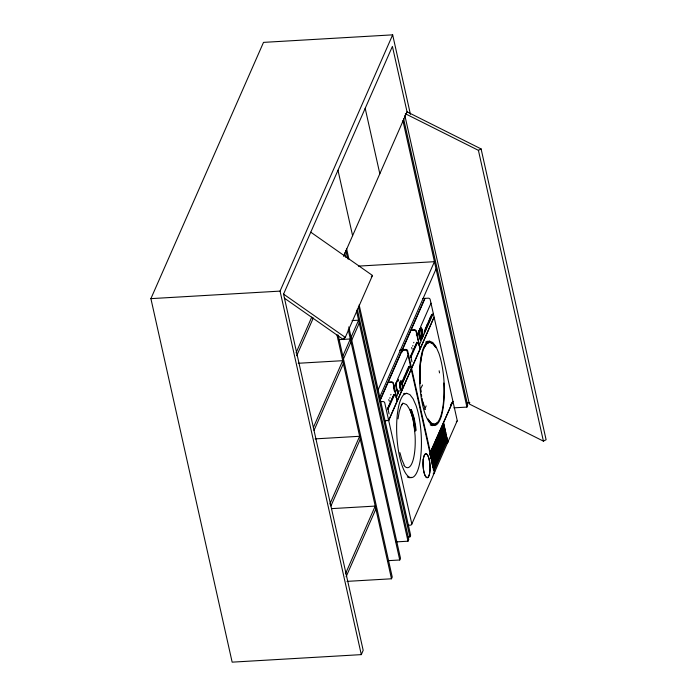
<?xml version="1.0" encoding="UTF-8"?>
<svg xmlns="http://www.w3.org/2000/svg" width="697" height="697" viewBox="0 0 697 697"><rect width="100%" height="100%" fill="white"/><g stroke="black" fill="none" stroke-linecap="round" stroke-linejoin="round"><path stroke-width="1.05" d="M398.031 418.888L399.189 411.866L400.906 406.456L403.075 403.023L401.672 404.696M421.929 354.564L420.518 363.102L420.064 383.638A41.062 11.858 86.7 0 1 435.878 347.672L432.785 343.647L429.64 342.332L426.651 343.813L424.02 347.977M390.973 394.406L390.764 394.955M413.87 342.297L413.661 342.846M407.109 112.13L392.411 46.394L283.557 294.108L363.181 650.353L361.307 654.622L232.153 662.15L150.9 298.638L263.51 42.378L392.664 34.85L410.428 114.334M361.307 654.622L280.055 291.111L392.664 34.85M296.051 352.839L311.786 317.03M296.695 355.749L313.31 317.945M343.534 256.322L407.039 111.825L481.096 148.923L546.099 439.729L543.416 441.14L469.36 404.042L404.826 115.362M284.376 298.15L343.438 339.57L344.301 337.609M343.438 339.57L345.268 337.383L372.477 275.454L310.766 232.179M342.837 356.062L350.338 338.977L338.402 339.674M351.088 337.27L358.598 320.184L352.09 320.568M313.389 427.453L342.732 360.68L298.229 363.276M343.482 358.972L350.992 341.887M351.741 340.18L359.251 323.094M314.042 430.354L343.386 363.59M378.131 389.815L434.431 261.689L358.45 266.115M329.855 504.053L359.635 436.287L315.122 438.883M330.944 505.97L360.279 439.197M379.752 397.09L436.061 268.955M380.257 399.773L401.916 350.495L399.756 350.617M402.988 350.243L402.613 351.096L402.291 349.641L424.813 298.386L422.652 298.516M380.013 400.775L388.037 382.514L391.27 382.322A1.647 1.377 23.7 0 1 393.213 383.69L397.107 401.132L388.665 420.352L384.788 420.579M393.43 386.966L394.241 386.922L396.105 382.583L395.992 384.308A6.752 1.952 86.7 0 0 397.83 392.533L398.379 392.76L396.48 397.072L397.299 400.705L411.186 369.105L407.283 351.654A1.647 1.377 23.7 0 0 405.349 350.295L402.117 350.478L388.229 382.087L391.453 381.895A1.647 1.377 23.7 0 1 393.396 383.263L396.488 396.968L395.678 397.116M408.093 355.287L397.595 379.255A6.752 1.952 86.7 0 1 398.623 380.135M417.111 334.787L416.301 334.83L417.137 334.813L419.002 330.474L418.888 332.199A6.752 1.952 86.7 0 0 420.727 340.424L421.276 340.659L419.385 344.963M430.999 303.178L420.457 327.172A6.752 1.952 86.7 0 1 422.748 337.226L433.273 313.362M389.074 413.94L387.767 408.128L393.979 394.45L394.223 395.539L388.011 409.217M411.971 361.839L410.672 356.019L416.876 342.34L417.12 343.429L410.908 357.108M388.212 409.209L387.976 408.111L393.979 394.45M411.117 357.099L410.873 356.01L416.876 342.34M401.742 382.47L402.735 380.196L402.953 381.154L401.672 384.064M401.942 384.657L410.376 365.463M408.294 525.268L410.446 525.137A1.682 1.403 23.7 0 0 411.735 523.586L388.699 420.535L411.23 369.279L434.266 472.339A1.682 1.403 23.7 0 1 433.177 473.864M420.962 388.037L422.548 384.988M345.451 573.849L375.23 506.083L331.816 508.618M346.104 576.759L375.883 508.993M425.405 407.632L426.155 405.924M430.258 455.533L429.927 454.087L430.676 452.37L431.007 453.825L430.258 455.533L431.06 455.489L444.102 425.806L443.301 425.85L442.551 427.557L442.22 426.111M431.478 450.959L430.197 453.878L431.007 453.825M432.332 449.007L433.621 446.089M434.475 444.146L435.756 441.227M436.61 439.284L439.18 433.447M440.034 431.504L441.314 428.585M430.737 454.035L443.78 424.351L443.458 422.896L430.415 452.58L430.737 454.035L429.927 454.087M432.985 451.917L434.266 448.999M435.12 447.056L436.409 444.137M440.678 434.405L441.968 431.487M442.395 430.519L443.196 430.467L443.945 428.76L444.756 428.716L431.713 458.399L430.903 458.443L430.58 456.988L431.391 456.944L444.433 427.261L444.102 425.806M430.903 458.443L431.652 456.735L431.33 455.28M435.773 449.966L437.054 447.047M443.039 433.421L443.85 433.377L444.599 431.67L445.409 431.626L432.358 461.309L431.556 461.353L431.234 459.898L432.035 459.854L445.078 430.171L444.756 428.716M431.556 461.353L432.306 459.645L431.983 458.19M432.576 461.623L433.429 459.68M434.71 456.762L435.564 454.819M442.412 439.249L443.266 437.307M443.693 436.331L444.494 436.287L445.252 434.579L446.054 434.527L433.011 464.211L432.201 464.263L431.879 462.808L432.689 462.756L445.731 433.072L445.409 431.626M432.201 464.263L432.959 462.555L432.628 461.1M434.51 461.614L437.071 455.777M437.925 453.834L439.215 450.915M440.922 447.021L441.776 445.078M443.057 442.159L443.911 440.216M444.337 439.241L445.148 439.197L445.897 437.489L446.707 437.437L433.665 467.121L432.854 467.173L432.532 465.718L433.334 465.666L446.385 435.982L446.054 434.527M432.854 467.173L433.604 465.457L433.281 464.01M438.579 456.744L439.859 453.825M440.713 451.874L442.003 448.955M442.856 447.012L444.564 443.118M444.991 442.151L445.801 442.098L446.55 440.391L447.352 440.347L434.309 470.031L433.508 470.074L433.177 468.619L433.987 468.576L447.03 438.892L446.707 437.437M433.508 470.074L434.257 468.367L433.926 466.912M411.692 524.336L434.214 473.08M434.588 472.226L447.631 442.543M447.727 442.325L457.11 420.971M346.975 581.376L391.487 578.789L392.237 577.072L338.141 335.091M387.802 560.684L399.747 559.996L400.496 558.28L348.779 326.91M396.062 541.9L407.998 541.203L408.756 539.495L357.273 309.18M407.71 537.056L409.88 536.925L410.629 535.218L359.147 304.911M453.913 407.85L466.938 407.092L467.687 405.384L403.633 118.821M450.445 405.114L452.937 401.333L443.553 422.687L447.779 441.584A1.682 1.403 23.7 0 1 447.082 442.987M371.266 276.909L372.477 275.454M405.314 113.716L478.412 150.334L481.096 148.923M437.193 422.852L434.205 424.325L431.051 423.009L427.967 418.993A41.062 11.858 86.7 0 0 443.78 383.028M150.9 298.638L280.055 291.111M417.12 343.429L416.675 342.349M418.575 345.015L419.385 344.858M412.929 345.485L412.676 346.121M400.13 349.763L402.291 349.641M394.206 386.896L393.404 386.94L394.31 391.008M397.569 392.812L398.379 392.76M397.508 392.855L398.309 392.812M394.223 395.539L393.779 394.458M390.024 397.586L389.78 398.222M380.667 401.672L382.827 401.542A1.647 1.377 23.7 0 1 384.761 402.91L388.665 420.352M389.405 401.289L388.691 399.66M452.789 401.542L430.328 452.222L411.605 368.425L434.126 317.179L457.162 420.23A1.682 1.403 23.7 0 1 456.282 421.711M466.615 402.944L469.874 402.753M384.831 420.761L388.699 420.535M443.78 424.351L442.97 424.403L443.301 425.85M444.433 427.261L443.623 427.305L443.945 428.76M415.63 429.518L413.835 418.653M445.078 430.171L444.277 430.215L444.599 431.67M444.921 433.125L445.731 433.072M445.575 436.034L446.385 435.982M446.228 438.936L447.03 438.892M430.851 456.788L431.652 456.735M431.495 459.689L432.306 459.645M432.149 462.599L432.959 462.555M432.802 465.509L433.604 465.457M404.007 403.546L406.473 404.574C413.382 413.129 413.94 424.882 415.072 435.39A32.14 9.279 86.7 0 1 403.894 465.369M424.639 408.991L425.344 409.453L422.687 401.254M283.557 294.108L345.268 337.383M404.155 464.873L401.838 459.567L399.904 452.623M411.587 347.55L412.197 349.188M411.073 409.548L413.365 416.649M422.696 402.448L423.576 405.576M478.412 150.334L543.416 441.14M402.883 120.529L466.938 407.092M447.352 440.347L447.683 441.802A1.682 1.403 23.7 0 1 447.16 443.109M442.874 429.012L443.196 430.467M365.193 108.323L379.821 173.753M431.06 455.489L431.391 456.944M431.713 458.399L432.035 459.854M432.358 461.309L432.689 462.756M433.011 464.211L433.334 465.666M433.665 467.121L433.987 468.576M434.309 470.031L434.64 471.486A1.682 1.403 23.7 0 1 433.943 472.888M401.916 350.495L402.239 351.95M337.984 170.251L352.604 235.682M346.575 248.655L348.944 259.275M345.825 250.362L347.725 258.857M358.397 306.619L409.88 536.925M344.701 252.933L345.642 257.176M356.524 310.888L407.998 541.203M348.265 329.681L399.747 559.996M336.921 334.673L391.487 578.789M439.145 370.778L439.519 372.912M421.363 394.284L421.711 396.288M422.06 398.283L422.417 400.278M420.648 388.456L421.005 392.289M420.622 389.806L420.814 391.845M432.654 425.588A42.229 12.189 86.7 0 1 430.223 424.839M425.623 342.149A42.229 12.189 86.7 0 1 429.579 341.591M435.73 424.064A42.229 12.189 86.7 0 1 433.438 425.475M420.047 383.69A35.538 10.263 86.7 0 1 419.855 377.513M419.916 373.383A35.538 10.263 86.7 0 1 420.003 371.179M398.998 390.59A5.332 1.542 86.7 0 1 396.488 386.739A5.332 1.542 86.7 0 1 398.083 380.858M411.326 477.288A42.229 12.189 86.7 0 1 407.327 476.94M403.493 393.779A42.229 12.189 86.7 0 1 405.062 393.378M413.164 415.421A35.538 10.263 86.7 0 1 413.696 417.651M413.913 418.653A35.538 10.263 86.7 0 1 414.323 420.735M399.111 391.095A5.916 1.708 86.7 0 1 396.271 386.051A5.916 1.708 86.7 0 1 398.545 380.867M410.942 330.404L402.491 349.624L405.724 349.441A1.647 1.377 23.7 0 1 407.658 350.8L411.561 368.251L420.003 349.031L416.109 331.58A1.647 1.377 23.7 0 0 414.166 330.221L410.942 330.404M425.013 298.377L411.125 329.977L414.358 329.794A1.647 1.377 23.7 0 1 416.292 331.153L420.195 348.605L434.083 316.996L430.18 299.544A1.647 1.377 23.7 0 0 428.246 298.185L425.013 298.377M404.243 376.781L402.962 379.691L403.171 380.649L404.452 377.739L404.243 376.781M405.741 373.365L404.46 376.275L404.678 377.234L405.959 374.324L405.741 373.365M407.24 369.95L405.968 372.86L406.177 373.819L407.457 370.909L407.24 369.95M408.747 366.535L407.466 369.445L407.675 370.403L408.956 367.485L408.747 366.535M425.64 328.095L424.36 331.005L424.569 331.964L425.85 329.045L425.64 328.095M427.139 324.671L425.858 327.59L426.076 328.54L427.348 325.63L427.139 324.671M428.638 321.256L427.357 324.166L427.575 325.124L428.855 322.214L428.638 321.256M430.145 317.841L428.864 320.751L429.073 321.709L430.354 318.799L430.145 317.841M431.643 314.425L430.363 317.335L430.58 318.294L431.852 315.384L431.643 314.425M429.579 341.173L426.503 342.697A42.229 12.189 86.7 0 0 421.868 401.437A42.229 12.189 86.7 0 0 440.835 417.686A42.229 12.189 86.7 0 0 438.883 353.301L435.991 346.662L432.811 342.532L429.579 341.173M406.682 393.282L403.607 394.798A42.229 12.189 86.7 0 0 398.972 453.547A42.229 12.189 86.7 0 0 417.939 469.795A42.229 12.189 86.7 0 0 415.987 405.401L413.086 398.771L409.914 394.633L406.682 393.282M411.378 409.566L410.228 410.132L413.173 419.263L414.924 431.121L416.074 430.554L415.717 426.721L414.306 418.731L411.378 409.566M419.76 331.929A3.99 1.15 86.7 0 0 421.093 337.879A3.99 1.15 86.7 0 0 421.763 331.877A4.138 1.194 86.7 0 0 419.725 331.859A4.138 1.194 86.7 0 0 421.101 338.028A4.138 1.194 86.7 0 0 421.79 331.807A3.99 1.15 86.7 0 0 419.76 331.929M419.42 331.328A5.219 1.507 86.7 0 0 421.162 339.108A5.219 1.507 86.7 0 0 422.033 331.258A5.219 1.507 86.7 0 0 419.42 331.328A5.332 1.542 86.7 0 0 421.171 339.212A5.332 1.542 86.7 0 0 422.06 331.206A5.332 1.542 86.7 0 0 419.394 331.275M419.228 330.988A5.916 1.708 86.7 0 0 421.197 339.796A5.916 1.708 86.7 0 0 422.182 330.909A5.916 1.708 86.7 0 0 419.228 330.988M399.756 383.245A5.219 1.507 86.7 0 0 401.489 391.026A5.219 1.507 86.7 0 0 402.361 383.176A5.219 1.507 86.7 0 0 399.756 383.245M400.095 383.847A3.99 1.15 86.7 0 0 401.428 389.797A3.99 1.15 86.7 0 0 402.091 383.794A3.99 1.15 86.7 0 0 400.095 383.847M400.052 383.777A4.138 1.194 86.7 0 0 401.428 389.954A4.138 1.194 86.7 0 0 402.125 383.725A4.138 1.194 86.7 0 0 400.052 383.777M423.21 459.811A12.041 3.476 86.7 0 0 427.226 477.759A12.041 3.476 86.7 0 0 429.23 459.654A12.041 3.476 86.7 0 0 423.21 459.811M423.262 459.898A11.866 3.424 86.7 0 0 427.217 477.584A11.866 3.424 86.7 0 0 429.195 459.741A11.866 3.424 86.7 0 0 423.262 459.898"/></g></svg>
